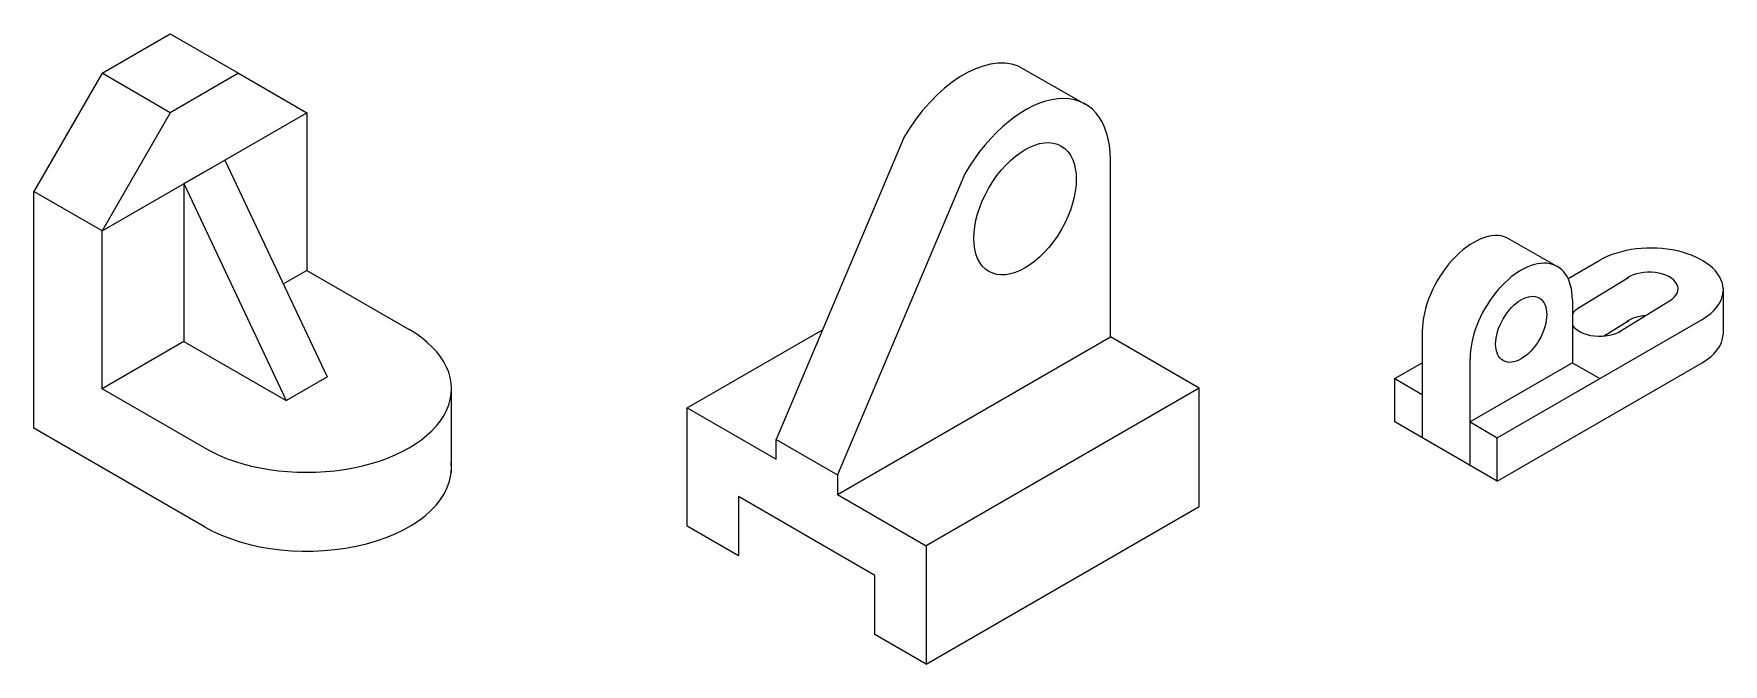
# Model space of a CAD drawing. Header units: millimetres. Extents: x 20 to 449, y -10 to 150.
import ezdxf

# ---------------------------------------------------------------- set-up
doc = ezdxf.new("R2010")
doc.units = ezdxf.units.MM

msp = doc.modelspace()

# ---------------------------------------------------------------- linework, layer by layer
for p, q in [((37.78, 140.29), (55.1, 150.29)), ((55.1, 150.29), (72.42, 140.29)), ((270.39, 142.11), (287.32, 132.47)), ((37.78, 140.29), (20.46, 110.29)), ((55.1, 130.29), (37.78, 140.29)), ((72.42, 140.29), (55.1, 130.29)), ((72.42, 140.29), (89.74, 130.29)), ((37.78, 100.29), (89.74, 130.29)), ((55.1, 130.29), (37.78, 100.29)), ((89.74, 130.29), (89.74, 90.29)), ((241.17, 123.76), (208.85, 47.42)), ((58.56, 112.29), (68.96, 118.29)), ((68.96, 118.29), (94.94, 63.29)), ((293.72, 73.42), (293.72, 118.42)), ((58.56, 112.29), (58.56, 72.29)), ((58.56, 112.29), (84.54, 57.29)), ((256.76, 114.76), (224.44, 38.42)), ((20.46, 50.29), (20.46, 110.29)), ((37.78, 100.29), (20.46, 110.29)), ((37.78, 60.29), (37.78, 100.29)), ((394.44, 98.57), (407.46, 91.09)), ((89.74, 90.29), (83.8, 86.87)), ((89.74, 90.29), (115.72, 75.29)), ((409.91, 88.22), (417.92, 92.85)), ((412.74, 80.84), (425.28, 88.6)), ((449.22, 86.24), (449.22, 86.24)), ((410.99, 82.85), (410.99, 66.85)), ((423.13, 74.84), (435.67, 82.6)), ((449.27, 85.69), (449.27, 74)), ((391.94, 47.85), (443.9, 77.85)), ((418.87, 73.63), (425.28, 77.6)), ((186.33, 55.42), (220.62, 75.21)), ((224.44, 33.42), (293.72, 73.42)), ((316.23, 60.42), (293.72, 73.42)), ((372.89, 74.85), (372.89, 58.85)), ((58.56, 72.29), (37.78, 60.29)), ((58.56, 72.29), (84.54, 57.29)), ((365.96, 62.85), (372.89, 66.85)), ((385.01, 40.85), (385.01, 67.85)), ((410.99, 66.85), (385.01, 51.85)), ((391.94, 36.85), (443.9, 66.85)), ((410.99, 66.85), (417.92, 62.85)), ((63.76, 45.29), (37.78, 60.29)), ((84.54, 57.29), (94.94, 63.29)), ((316.23, 60.42), (246.95, 20.42)), ((316.23, 30.42), (316.23, 60.42)), ((365.96, 51.85), (365.96, 62.85)), ((365.96, 62.85), (372.89, 58.85)), ((126.4, 59.46), (126.4, 38.91)), ((372.89, 58.85), (372.89, 47.85)), ((186.33, 40.42), (186.33, 55.42)), ((186.33, 55.42), (208.85, 42.42)), ((391.94, 36.85), (365.96, 51.85)), ((385.01, 51.85), (391.94, 47.85)), ((63.76, 25.29), (20.46, 50.29)), ((208.85, 42.42), (208.85, 47.42)), ((208.85, 47.42), (224.44, 38.42)), ((391.94, 36.85), (391.94, 47.85)), ((186.33, 25.42), (186.33, 40.42)), ((224.44, 38.42), (224.44, 33.42)), ((233.96, 12.92), (199.32, 32.92)), ((199.32, 32.92), (199.32, 17.92)), ((224.44, 33.42), (246.95, 20.42)), ((246.95, -9.58), (316.23, 30.42)), ((199.32, 17.92), (186.33, 25.42)), ((246.95, 20.42), (246.95, -9.58)), ((233.96, -2.08), (233.96, 12.92)), ((246.95, -9.58), (233.96, -2.08))]:
    msp.add_line(p, q)
for centre, major_axis, start_param, end_param in [((256.48, 114.92), (-15.31, -26.52), 3.229342, 4.712389), ((272.07, 105.92), (-15.31, -26.52), 2.356194, 4.712389), ((385.88, 82.35), (-9.19, -15.91), 3.207714, 5.497787), ((398, 75.35), (-9.19, -15.91), 2.356194, 5.497787), ((430.91, 85.35), (-18.37, 0), 3.174062, 5.497787), ((430.47, 85.6), (-7.35, 0), 2.356194, 5.566612), ((430.91, 85.35), (-18.37, 0), 2.356194, 3.109124), ((417.93, 77.84), (-7.35, 0), 5.497787, 5.947155), ((430.47, 74.6), (-7.35, 0), 4.839873, 5.566612), ((89.74, 60.29), (-36.74, 0), 0.785398, 3.926991), ((417.93, 77.84), (-7.35, 0), 0.33603, 2.425019), ((430.91, 74.35), (-18.37, 0), 2.356194, 3.109124), ((89.74, 40.29), (-36.74, 0), 0.785398, 3.207022)]:
    msp.add_ellipse(centre, major_axis=major_axis, ratio=0.57735, start_param=start_param, end_param=end_param)
for centre, major_axis in [((272.07, 105.92), (-9.19, -15.91)), ((398, 75.35), (-4.59, -7.95))]:
    msp.add_ellipse(centre, major_axis=major_axis, ratio=0.57735)

doc.saveas('drawing.dxf')
